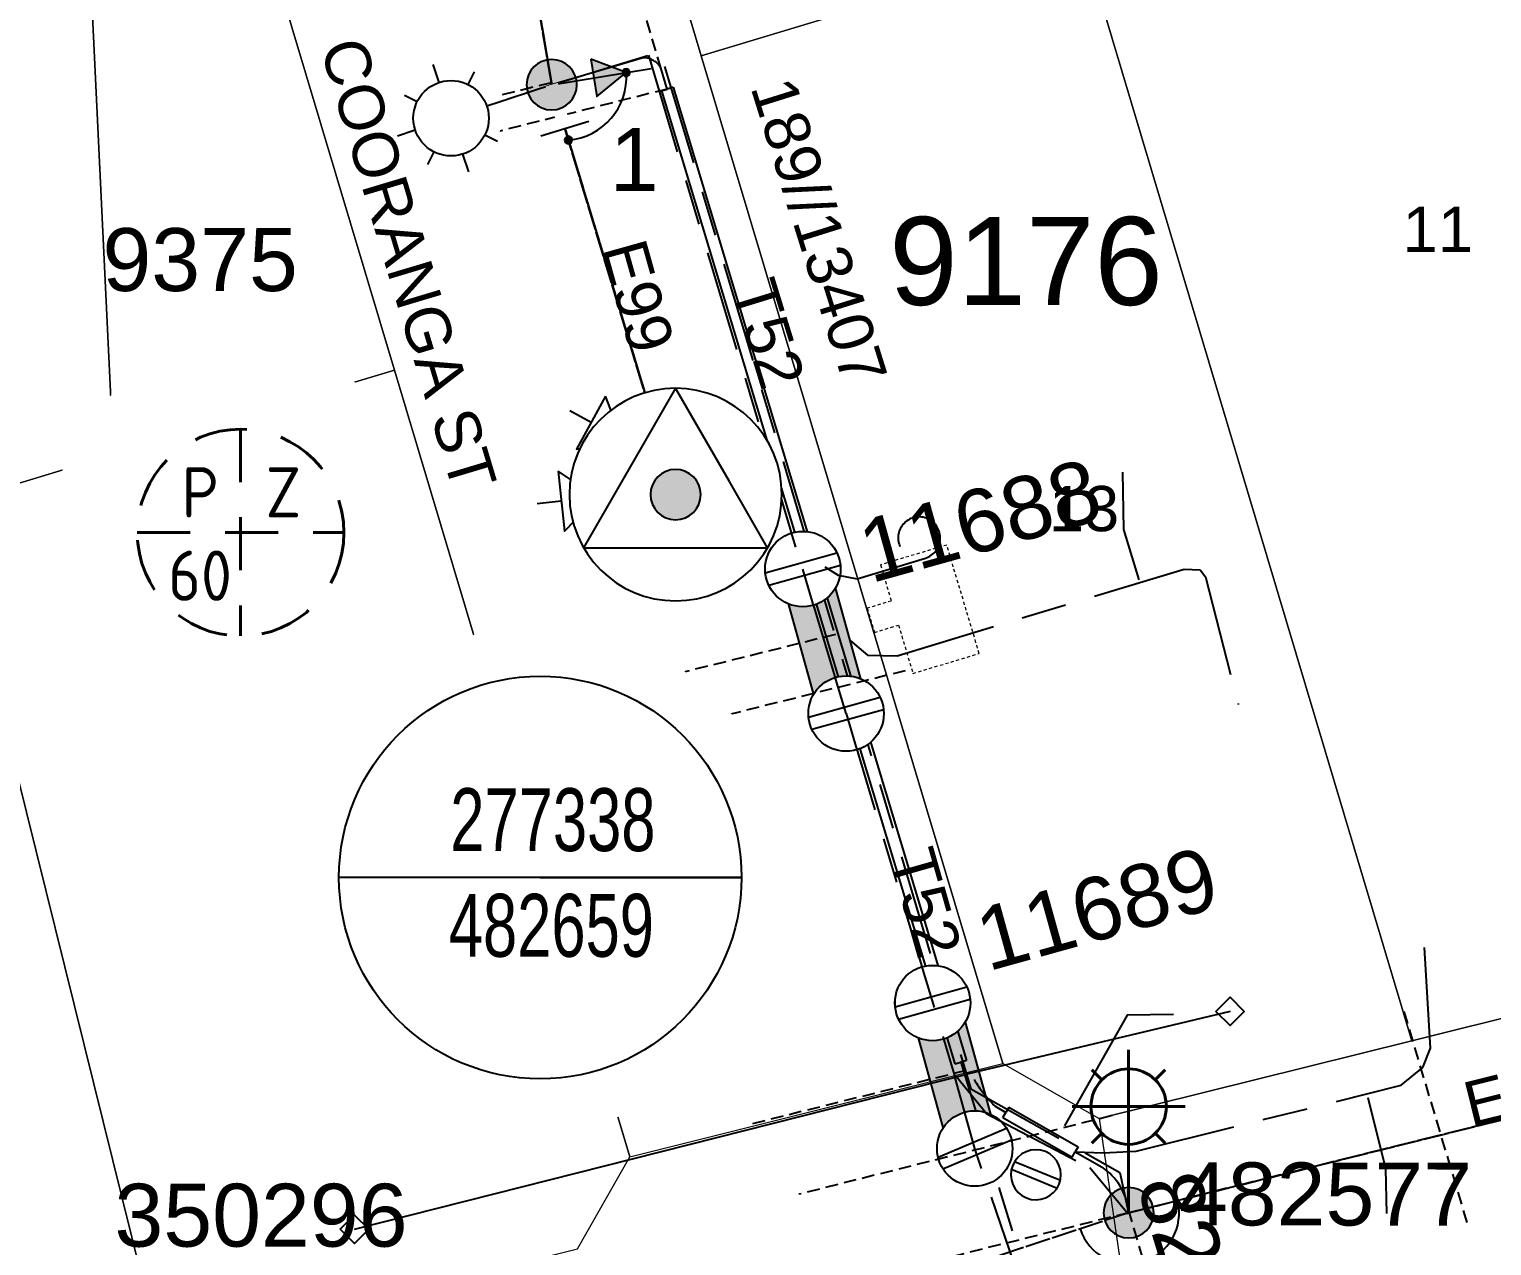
# Model space of a CAD drawing. Header units: metres. Extents: x 259786 to 261372, y 6264838 to 6265913.
# Drawn here: x 260510.2 to 260568.4, y 6265389.8 to 6265438.2 of the extents above; entities that cross this region are included whole.
import ezdxf
from ezdxf.enums import TextEntityAlignment as Align

# ---------------------------------------------------------------- set-up
doc = ezdxf.new("R2010")
doc.units = ezdxf.units.M
for name, pattern in [('Cable Exist OH', [1, 1, 0]), ('Cable Exist UG', [8.2, 4, -1.2, 1.8, -1.2]), ('Dash', [5, 3, -2]), ('DASHED', [0.75, 0.5, -0.25]), ('HIDDEN', [0.375, 0.25, -0.125]), ('HIDDEN2', [0.1875, 0.125, -0.0625])]:
    doc.linetypes.add(name, pattern=pattern)
doc.layers.get('0').update_dxf_attribs({"color": 6})
for name, color, linetype, lineweight in [('Cadastre Land Parcels_SP_EXT', 9, 'Continuous', 5), ('Cadastre Other Property_SP_EXT', 9, 'HIDDEN', 5), ('Cadastre Road Names_SP_HV_LV_SL_EXT', 9, 'Continuous', 5), ('Cadastre Roads_SP_EXT', 9, 'Continuous', 5)]:
    doc.layers.add(name, color=color, linetype=linetype, lineweight=lineweight)
for name, color, linetype in [('Duct_SP_EXT', 7, 'Continuous'), ('Equip_LV_EXT', 7, 'Continuous'), ('Equip_SL_EXT', 7, 'Continuous'), ('Equip_SL_NEW', 2, 'Continuous'), ('Equip_SP_LV_EXT', 7, 'Continuous'), ('Equip_SP_SL_EXT', 7, 'Continuous'), ('Equip_SP_SL_NEW', 2, 'Continuous'), ('Mains_HV_EXT', 7, 'Continuous'), ('Mains_LV_EXT', 7, 'Continuous'), ('Mains_SL_EXT', 7, 'Continuous'), ('Mains_SL_NEW', 2, 'Continuous'), ('Mains_SL_NEW_UGOH', 2, 'Continuous'), ('NOTES_SL_EXT', 7, 'Continuous'), ('OH_Details_SP_MISC', 7, 'Continuous'), ('Services_SP_EXT', 7, 'Continuous'), ('Sub_SP_TR_HV_LV_EXT', 7, 'Continuous'), ('SupportsOH_SP_TR_HV_LV_SL_EXT', 7, 'Continuous'), ('SupportsUG_SP_LV_EXT', 7, 'Continuous'), ('Trench_SP_EXT', 7, 'Continuous')]:
    doc.layers.add(name, color=color, linetype=linetype)
doc.layers.add('UNKNOWN_FEATURES', color=1, linetype='DASHED', plot=False)
doc.styles.add('iecARIAL', font='arial.ttf', dxfattribs={"height": 2})
doc.styles.add('IESYMBOL1', font='isocp.shx')
doc.styles.add('POLE_LABEL', font='arial.ttf')
doc.styles.add('SL_LABEL', font='arial.ttf')
doc.styles.add('SLCP_LABEL', font='arial.ttf', dxfattribs={"height": 3.5})
doc.styles.get("Standard").update_dxf_attribs({"font": 'arial.ttf'})

# ---------------------------------------------------------------- blocks, each defined once
blk = doc.blocks.new('SUB_POLE_EXT')
blk.add_wipeout([(0, 4.224), (0.418, 4.203), (0.828, 4.142), (1.208, 4.048), (1.621, 3.901), (1.992, 3.725), (2.348, 3.511), (2.683, 3.262), (2.988, 2.986), (3.281, 2.661), (3.515, 2.342), (3.761, 1.922), (3.902, 1.616), (4.04, 1.232), (4.177, 0.629), (4.224, 0), (4.179, -0.612), (4.065, -1.149), (3.901, -1.619), (3.579, -2.243), (3.223, -2.73), (2.967, -3.007), (2.685, -3.261), (2.362, -3.502), (2.005, -3.718), (1.637, -3.894), (1.253, -4.034), (0.822, -4.143), (0.417, -4.203), (0.001, -4.224), (-0.414, -4.204), (-0.802, -4.147), (-1.206, -4.048), (-1.623, -3.9), (-1.986, -3.728), (-2.35, -3.51), (-2.682, -3.264), (-2.958, -3.015), (-3.233, -2.718), (-3.511, -2.349), (-3.715, -2.01), (-3.907, -1.604), (-4.046, -1.212), (-4.155, -0.759), (-4.222, -0.145), (-4.206, 0.387), (-4.142, 0.829), (-4.03, 1.265), (-3.896, 1.632), (-3.707, 2.025), (-3.499, 2.366), (-3.277, 2.665), (-2.985, 2.989), (-2.676, 3.269), (-2.329, 3.524), (-1.983, 3.729), (-1.631, 3.896), (-1.201, 4.05), (-0.777, 4.152), (-0.395, 4.205)])
blk.add_line((2.159, 0.484), (2.159, 0.484, 0))
blk.add_lwpolyline([(-4.224, 0, 1), (4.224, 0, 1)], format="xyb", close=True)
blk.add_lwpolyline([(2.139, 0.52), (0, 4.224), (-3.658, -2.112), (3.658, -2.112)], close=True)
for tag, height, flags, p in [('ASSET_NUM', 3.5, 8, (2, 2)), ('STREET_CODE', 0.2, 9, (1.5, 0)), ('OPERATING_VOLTAGE', 0.2, 9, (1.5, -0.6)), ('CONSTRUCTED_VOLTAGE', 0.2, 9, (1.5, -0.2)), ('NO_PHASES', 0.2, 9, (1.5, -0.4)), ('OPERATED_BY', 0.2, 9, (1.5, -0.8)), ('ORIENTATION', 0.2, 9, (1.5, -1.2)), ('MAINTAINED_BY', 0.2, 9, (1.5, -1)), ('OWNED_BY', 0.2, 9, (1.5, -1.4)), ('SECONDARY_VOLTAGE', 0.2, 9, (1.5, -1.6)), ('STATE', 0.2, 9, (1.5, -1.8)), ('SUBSTATION_TYPE', 0.2, 9, (1.5, -2)), ('USAGE', 0.2, 9, (1.5, -2.2)), ('LEGEND', 0.2, 9, (1.5, -2.4)), ('STREETNAME', 0.2, 9, (1.5, -2.8)), ('SUBURB', 0.2, 9, (1.5, -3)), ('LOCATION', 0.2, 9, (1.5, -2.6)), ('Z', 0.2, 1, (1.5, -3.4)), ('NOTES', 0.2, 9, (1.5, -3.2))]:
    blk.add_attdef(tag, text='', height=height, dxfattribs=dict(flags=flags)).set_placement(p, align=Align.MIDDLE_LEFT)
blk = doc.blocks.new('PILLAR_EXT')
blk.add_hatch(color=256).paths.add_polyline_path([(-2.475, 0.99), (-2.475, -0.99), (2.475, -0.99), (2.475, 0.99)])
blk.add_lwpolyline([(-2.475, -0.99), (2.475, -0.99), (2.475, 0.99), (-2.475, 0.99)], close=True)
at = {"style": 'iecARIAL', "flags": 8}
blk.add_attdef('ASSET_NUM', (1.5, 3.5), '', height=2.5, dxfattribs=at)
for tag, p, flags in [('OWNED_BY', (0, -0.2), 9), ('STATE', (0, -0.4), 9), ('SUPPORT_TYPE', (0, -0.6), 9), ('USAGE', (0, -0.8), 9), ('LEGEND', (0, -1), 9), ('LOCATION', (0, -1.2), 9), ('STREETNAME', (0, -1.8), 9), ('NOTES', (0, -1.4), 9), ('PARENT', (0, -1.6), 9), ('SUBURB', (0, -2), 1)]:
    blk.add_attdef(tag, p, '', height=0.2, dxfattribs=dict(flags=flags))
blk = doc.blocks.new('LV_OH_LINKS_CLOSED_EXT')
for p, q in [((-0.166, 4.966), (-0.166, 3.002)), ((0.166, 4.966), (0.166, 3.002))]:
    blk.add_line(p, q)
blk.add_lwpolyline([(0, 2.988, 1), (0, 4.98, 1)], format="xyb", close=True)
at = {"flags": 9}
for tag, p in [('ACTUAL_STATUS', (0, 0)), ('OPERATING_VOLTAGE', (0, -0.6)), ('CONSTRUCTED_VOLTAGE', (0, -0.2)), ('NO_PHASES', (0, -0.4)), ('ORIENTATION', (0, -0.8)), ('OWNED_BY', (0, -1)), ('STATE', (0, -1.2)), ('SWITCH_TYPE', (0, -1.4)), ('USAGE', (0, -1.6)), ('NOTES', (0, -1.8))]:
    blk.add_attdef(tag, text='', height=0.2, dxfattribs=at).set_placement(p, align=Align.MIDDLE_LEFT)
at = {"flags": 1}
blk.add_attdef('Z', (0, 0), '', height=0.2, dxfattribs=at)
blk = doc.blocks.new('LV_OH_LINKS_DISTFUSE_EXT')
for p, q in [((0, 0), (0.96, 0)), ((3.84, 0), (4.8, 0))]:
    blk.add_line(p, q)
blk.add_lwpolyline([(3.84, -1.2), (3.84, 1.2), (0.96, -1.2), (0.96, 1.2)], close=True)
at = {"flags": 9}
for tag, p in [('ACTUAL_STATUS', (0, 0)), ('OPERATING_VOLTAGE', (0, -0.6)), ('CONSTRUCTED_VOLTAGE', (0, -0.2)), ('NO_PHASES', (0, -0.4)), ('ORIENTATION', (0, -0.8)), ('OWNED_BY', (0, -1)), ('STATE', (0, -1.2)), ('SWITCH_TYPE', (0, -1.4)), ('USAGE', (0, -1.6)), ('NOTES', (0, -1.8))]:
    blk.add_attdef(tag, text='', height=0.2, dxfattribs=at).set_placement(p, align=Align.MIDDLE_LEFT)
at = {"flags": 1}
blk.add_attdef('Z', (0, 0), '', height=0.2, dxfattribs=at)
blk = doc.blocks.new('SL_LANTERN_EXT')
at = {"lineweight": 40}
for p, q in [((0, 1.968), (0, 6.468)), ((-1.459, 5.676), (-1.061, 5.278)), ((1.458, 5.676), (1.06, 5.278)), ((-2.25, 4.218), (2.25, 4.218)), ((-1.459, 2.759), (-1.061, 3.157)), ((1.458, 2.759), (1.06, 3.157)), ((0, 0), (0, 2.721))]:
    blk.add_line(p, q, dxfattribs=at)
blk.add_circle((0, 4.218), 1.5, dxfattribs=at)
at = {"style": 'iecARIAL', "flags": 8}
blk.add_attdef('ASSET_NUM', (1.5, 1.5), '', height=2.5, dxfattribs=at)
for tag, p, height, flags in [('CONSTRUCTED_VOLTAGE', (0.981, -0.653), 0.2, 9), ('CONTROL_TYPE', (0.981, -0.853), 0.2, 9), ('LANTERN_PURPOSE', (0.981, -1.053), 0.2, 9), ('LANTERN_TYPE', (0.981, -1.253), 0.2, 9), ('LNUMBER', (2.181, -3.253), 2.5, 8), ('OPERATING_VOLTAGE', (0.981, -1.653), 0.2, 9), ('ORIENTATION', (0.981, -1.853), 0.2, 9), ('NO_PHASES', (0.981, -1.453), 0.2, 9), ('OWNED_BY', (0.981, -2.053), 0.2, 9), ('STATE', (0.981, -2.253), 0.2, 9), ('USAGE', (0.981, -2.453), 0.2, 9), ('CEXIST', (0.981, -2.653), 0.2, 9), ('CNEW', (0.981, -2.853), 0.2, 9), ('CNUMBER', (0.981, -3.053), 0.2, 9), ('CREMOVE', (0.981, -3.253), 0.2, 9), ('CREPLACE', (0.981, -3.453), 0.2, 9), ('LKINGHEIGHT', (0.981, -3.653), 0.2, 9), ('LBRACKET', (0.981, -3.853), 0.2, 9), ('LBRACKETVOCAB', (0.981, -4.053), 0.2, 9), ('LCATEGORY', (0.981, -4.253), 0.2, 9), ('LCHARGE1', (0.981, -4.453), 0.2, 9), ('LCHARGE1PERCENT', (0.981, -4.653), 0.2, 9), ('LCHARGE2', (0.981, -4.853), 0.2, 9), ('LCHARGE2PERCENT', (0.981, -5.053), 0.2, 9), ('LCHARGE3', (0.981, -5.253), 0.2, 9), ('LCHARGE3PERCENT', (0.981, -5.453), 0.2, 9), ('LEXIST', (0.981, -5.653), 0.2, 9), ('LLAMP', (0.981, -5.853), 0.2, 9), ('LLAMPVOCAB', (0.981, -6.053), 0.2, 9), ('LMAST', (0.981, -6.253), 0.2, 9), ('LMASTVOCAB', (0.981, -6.453), 0.2, 9), ('LNEW', (0.981, -6.653), 0.2, 9), ('LANTNUMBER', (0.981, -6.853), 0.2, 9), ('LOUTREACH', (0.981, -7.253), 0.2, 9), ('LOUTREACHVOCAB', (0.981, -7.453), 0.2, 9), ('LRATECODE', (0.981, -7.653), 0.2, 9), ('LREMOVE', (0.981, -7.853), 0.2, 9), ('LREPLACE', (0.981, -8.053), 0.2, 9), ('LTYPE', (0.981, -8.253), 0.2, 9), ('LTYPEVOCAB', (0.981, -8.453), 0.2, 9), ('LEGEND', (0.981, -8.653), 0.2, 9), ('LOCATION', (0.981, -8.853), 0.2, 9), ('STREETNAME', (0.981, -9.253), 0.2, 9), ('SUBURB', (0.981, -9.453), 0.2, 1), ('NOTES', (0.981, -9.053), 0.2, 9)]:
    blk.add_attdef(tag, p, '', height=height, dxfattribs=dict(flags=flags))
blk = doc.blocks.new('CCP_EXT')
at = {"flags": 9}
for tag, p in [('OWNED_BY', (0, -1)), ('USAGE', (0, -1.2)), ('STATE', (0, -1.8)), ('LEGEND', (0, -1.4)), ('LIFE_SUPPORT', (0, -1.6)), ('NOTES', (0, -2))]:
    blk.add_attdef(tag, text='', height=0.2, dxfattribs=at).set_placement(p, align=Align.MIDDLE_LEFT)
blk.add_wipeout([(0, 0.566), (0.566, 0), (0, -0.566), (-0.566, 0)])
blk.add_lwpolyline([(-0.566, 0), (0, 0.566), (0.566, 0), (0, -0.566), (-0.566, 0)])
at = {"flags": 1}
blk.add_attdef('Z', (0, 0), '', height=0.2, dxfattribs=at)
at = {"flags": 9}
for tag, p in [('CCP_TYPE', (0, 0)), ('OPERATING_VOLTAGE', (0, -0.6)), ('CONSTRUCTED_VOLTAGE', (0, -0.2)), ('NO_PHASES', (0, -0.4)), ('ORIENTATION', (0, -0.8))]:
    blk.add_attdef(tag, text='', height=0.2, dxfattribs=at).set_placement(p, align=Align.MIDDLE_LEFT)
blk = doc.blocks.new('POLE_EXT')
blk.add_hatch(color=256).paths.add_polyline_path([(-1, 0, 1), (1, 0, 1)])
blk.add_lwpolyline([(-1, 0, 1), (1, 0, 1)], format="xyb", close=True)
for tag, height, flags, p in [('pNumber', 2.5, 8, (-17.84, 2.067)), ('OWNED_BY', 0.2, 9, (1.355, -0.4)), ('PARENT', 0.2, 9, (1.355, -0.6)), ('SPECIAL_USE', 0.2, 9, (1.355, -0.8)), ('STATE', 0.2, 9, (1.355, -1)), ('USAGE', 0.2, 9, (1.355, -1.2)), ('cLV', 0.2, 9, (1.355, -1.4)), ('hDepth', 0.2, 9, (1.355, -1.6)), ('hDia', 0.2, 9, (1.355, -1.8)), ('cHV', 0.2, 9, (1.355, -2)), ('LBRACKET', 0.2, 9, (1.355, -2.2)), ('LExisting', 0.2, 9, (1.355, -2.4)), ('LANTNUMBER', 0.2, 9, (1.355, -2.6)), ('LOther', 0.2, 9, (1.355, -2.8)), ('LRemove', 0.2, 9, (1.355, -3)), ('cLinedev', 0.2, 9, (1.355, -3.4)), ('LEGEND', 0.2, 9, (1.355, -3.2)), ('pExisting', 0.2, 9, (1.355, -3.8)), ('LOCATION', 0.2, 9, (1.355, -3.6)), ('PFNUMBER', 0.2, 9, (1.355, -4)), ('pFooting', 0.2, 9, (1.355, -4.4)), ('pNew', 0.2, 9, (1.355, -4.6)), ('NEWPFNUMBER', 0.2, 9, (1.355, -4.2)), ('pRelocate', 0.2, 9, (1.355, -5)), ('pRemove', 0.2, 9, (1.355, -5.2)), ('pReplace', 0.2, 9, (1.355, -5.4)), ('pStay', 0.2, 9, (1.355, -5.6)), ('pType', 0.2, 9, (1.355, -5.8)), ('cspan', 0.2, 9, (1.355, -6)), ('STREETNAME', 0.2, 9, (1.355, -6.2)), ('SUBURB', 0.2, 9, (1.355, -6.4)), ('OPERATED_BY', 0.2, 9, (1.355, -7.014)), ('NOTES', 0.2, 9, (1.355, -6.6)), ('MAINTAINED_BY', 0.2, 9, (1.355, -6.814))]:
    blk.add_attdef(tag, text='', height=height, dxfattribs=dict(flags=flags)).set_placement(p, align=Align.MIDDLE_LEFT)
at = {"style": 'POLE_LABEL'}
for tag, height, flags, p in [('ASSET_NUM', 2.5, 8, (2, 2)), ('STRUCTURE_PLANT_NUMBER', 0.2, 9, (1.355, 0.028)), ('STREET_CODE', 0.2, 9, (1.355, -0.2))]:
    blk.add_attdef(tag, text='', height=height, dxfattribs=dict(at, flags=flags)).set_placement(p, align=Align.MIDDLE_LEFT)
at = {"flags": 1}
blk.add_attdef('Z', (1.355, -7.328), '', height=0.2, dxfattribs=at)
blk = doc.blocks.new('LV_UG_LINKS_CLOSED_EXT')
blk.add_wipeout([(-1.056, 1.057), (-1.18, 0.916), (-1.286, 0.761), (-1.371, 0.594), (-1.435, 0.417), (-1.476, 0.234), (-1.493, 0.047), (-1.487, -0.14), (-1.458, -0.326), (-1.406, -0.506), (-1.331, -0.678), (-1.236, -0.839), (-1.121, -0.988), (-0.988, -1.12), (-0.84, -1.235), (-0.679, -1.331), (-0.506, -1.406), (-0.326, -1.458), (-0.141, -1.487), (0.047, -1.493), (0.233, -1.476), (0.416, -1.435), (0.593, -1.371), (0.76, -1.286), (0.915, -1.181), (1.056, -1.057), (1.18, -0.916), (1.286, -0.761), (1.371, -0.594), (1.435, -0.417), (1.476, -0.234), (1.493, -0.047), (1.487, 0.14), (1.458, 0.326), (1.406, 0.506), (1.331, 0.678), (1.236, 0.839), (1.121, 0.988), (0.988, 1.12), (0.84, 1.235), (0.679, 1.331), (0.506, 1.406), (0.326, 1.458), (0.141, 1.487), (-0.047, 1.493), (-0.233, 1.476), (-0.416, 1.435), (-0.593, 1.371), (-0.76, 1.286), (-0.915, 1.181)])
for p, q in [((-0.25, -1.479), (-0.25, 1.479)), ((0.25, -1.479), (0.25, 1.479))]:
    blk.add_line(p, q)
blk.add_circle((0, 0), 1.5)
at = {"flags": 9}
for tag, p in [('ACTUAL_STATUS', (0, 0)), ('OPERATING_VOLTAGE', (0, -0.6)), ('CONSTRUCTED_VOLTAGE', (0, -0.2)), ('NO_PHASES', (0, -0.4)), ('ORIENTATION', (0, -0.8)), ('STATE', (0, -1)), ('SWITCH_TYPE', (0, -1.2)), ('USAGE', (0, -1.4)), ('NOTES', (0, -1.6))]:
    blk.add_attdef(tag, text='', height=0.2, dxfattribs=at).set_placement(p, align=Align.MIDDLE_LEFT)
at = {"flags": 1}
blk.add_attdef('Z', (0, 0), '', height=0.2, dxfattribs=at)
blk = doc.blocks.new('SLCP_ZELL_EXT')
blk.add_wipeout([(-0.236, 7.5), (-0.706, 7.47), (-1.174, 7.411), (-1.637, 7.323), (-2.093, 7.206), (-2.542, 7.06), (-2.98, 6.887), (-3.407, 6.686), (-3.82, 6.459), (-4.218, 6.206), (-4.599, 5.929), (-4.962, 5.629), (-5.306, 5.306), (-5.629, 4.962), (-5.929, 4.599), (-6.206, 4.218), (-6.459, 3.82), (-6.686, 3.407), (-6.887, 2.98), (-7.06, 2.542), (-7.206, 2.093), (-7.323, 1.637), (-7.411, 1.174), (-7.47, 0.706), (-7.5, 0.236), (-7.5, -0.236), (-7.47, -0.706), (-7.411, -1.174), (-7.323, -1.637), (-7.206, -2.093), (-7.06, -2.542), (-6.887, -2.98), (-6.686, -3.407), (-6.459, -3.82), (-6.206, -4.218), (-5.929, -4.599), (-5.629, -4.962), (-5.306, -5.306), (-4.962, -5.629), (-4.599, -5.929), (-4.218, -6.206), (-3.82, -6.459), (-3.407, -6.686), (-2.98, -6.887), (-2.542, -7.06), (-2.093, -7.206), (-1.637, -7.323), (-1.174, -7.411), (-0.706, -7.47), (-0.236, -7.5), (0.236, -7.5), (0.706, -7.47), (1.174, -7.411), (1.637, -7.323), (2.093, -7.206), (2.542, -7.06), (2.98, -6.887), (3.407, -6.686), (3.82, -6.459), (4.218, -6.206), (4.599, -5.929), (4.962, -5.629), (5.306, -5.306), (5.629, -4.962), (5.929, -4.599), (6.206, -4.218), (6.459, -3.82), (6.686, -3.407), (6.887, -2.98), (7.06, -2.542), (7.206, -2.093), (7.323, -1.637), (7.411, -1.174), (7.47, -0.706), (7.5, -0.236), (7.5, 0.236), (7.47, 0.706), (7.411, 1.174), (7.323, 1.637), (7.206, 2.093), (7.06, 2.542), (6.887, 2.98), (6.686, 3.407), (6.459, 3.82), (6.206, 4.218), (5.929, 4.599), (5.629, 4.962), (5.306, 5.306), (4.962, 5.629), (4.599, 5.929), (4.218, 6.206), (3.82, 6.459), (3.407, 6.686), (2.98, 6.887), (2.542, 7.06), (2.093, 7.206), (1.637, 7.323), (1.174, 7.411), (0.706, 7.47), (0.236, 7.5)])
at = {"linetype": 'Dash', "lineweight": 40, "ltscale": 0.7}
for p, q in [((0, 4.109), (0, -4.109)), ((-4.109, 0), (4.109, 0))]:
    blk.add_line(p, q, dxfattribs=at)
blk.add_circle((0, 0), 4.109, dxfattribs=at)
at = {"lineweight": 40, "style": 'IESYMBOL1'}
for s, p in [('P', (-1.604, 0)), ('Z', (1.702, 0)), ('60', (-1.612, -3.312))]:
    blk.add_text(s, height=2, dxfattribs=at).set_placement(p, align=Align.BOTTOM_CENTER)
at = {"style": 'SLCP_LABEL'}
for tag, height, flags, p in [('ASSET_NUM', 2.5, 8, (2, 2)), ('STREET_CODE', 0.2, 9, (0, -0.2))]:
    blk.add_attdef(tag, text='', height=height, dxfattribs=dict(at, flags=flags)).set_placement(p, align=Align.MIDDLE_LEFT)
at = {"flags": 1}
blk.add_attdef('Z', (0, 0), '', height=0.2, dxfattribs=at)
at = {"flags": 9}
for tag, p in [('CONSTRUCTED_VOLTAGE', (0, -0.4)), ('CONTROL_TYPE', (0, -0.6)), ('OPERATING_VOLTAGE', (0, -1)), ('ORIENTATION', (0, -1.2)), ('NO_PHASES', (0, -0.8)), ('OWNED_BY', (0, -1.4)), ('USAGE', (0, -1.6)), ('LOCATION', (0, -1.8)), ('STATE', (0, -2)), ('NOTES', (0, -2.2))]:
    blk.add_attdef(tag, text='', height=0.2, dxfattribs=at).set_placement(p, align=Align.MIDDLE_LEFT)
blk = doc.blocks.new('SL_LANTERN_NEW')
blk.add_line((0, 0), (0, 0))
for tag, p, flags in [('Z', (0, 0), 1), ('OPERATED_BY', (0, -9.607), 9)]:
    blk.add_attdef(tag, p, '', height=0.2, dxfattribs=dict(flags=flags))
at = {"style": 'SL_LABEL', "flags": 9}
blk.add_attdef('STREET_CODE', text='', height=0.2, dxfattribs=at).set_placement((0, -0.2), align=Align.MIDDLE_LEFT)
for tag, height, flags, p in [('CONSTRUCTED_VOLTAGE', 0.2, 9, (0, -0.4)), ('CONTROL_TYPE', 0.2, 9, (0, -0.6)), ('LANTERN_PURPOSE', 0.2, 9, (0, -0.8)), ('LANTERN_TYPE', 0.2, 9, (0, -1)), ('NO_PHASES', 0.2, 9, (0, -1.2)), ('OPERATING_VOLTAGE', 0.2, 9, (0, -1.4)), ('ORIENTATION', 0.2, 9, (0, -1.6)), ('OWNED_BY', 0.2, 9, (0, -1.8)), ('LNUMBER', 2.5, 8, (1.2, -2.8)), ('STATE', 0.2, 9, (0, -2)), ('CEXIST', 0.2, 9, (0, -2.4)), ('USAGE', 0.2, 9, (0, -2.2)), ('CNEW', 0.2, 9, (0, -2.6)), ('CNUMBER', 0.2, 9, (0, -2.8)), ('CREMOVE', 0.2, 9, (0, -3)), ('CREPLACE', 0.2, 9, (0, -3.2)), ('LKINGHEIGHT', 0.2, 9, (0, -3.4)), ('LBRACKET', 0.2, 9, (0, -3.6)), ('LBRACKETVOCAB', 0.2, 9, (0, -3.8)), ('LCATEGORY', 0.2, 9, (0, -4)), ('LCHARGE1', 0.2, 9, (0, -4.2)), ('LCHARGE1PERCENT', 0.2, 9, (0, -4.4)), ('LCHARGE2', 0.2, 9, (0, -4.6)), ('LCHARGE2PERCENT', 0.2, 9, (0, -4.8)), ('LCHARGE3', 0.2, 9, (0, -5)), ('LCHARGE3PERCENT', 0.2, 9, (0, -5.2)), ('LEXIST', 0.2, 9, (0, -5.4)), ('LLAMP', 0.2, 9, (0, -5.6)), ('LLAMPVOCAB', 0.2, 9, (0, -5.8)), ('LMAST', 0.2, 9, (0, -6)), ('LMASTVOCAB', 0.2, 9, (0, -6.2)), ('LNEW', 0.2, 9, (0, -6.4)), ('LANTNUMBER', 0.2, 9, (0, -6.6)), ('LOUTREACH', 0.2, 9, (0, -7)), ('LOUTREACHVOCAB', 0.2, 9, (0, -7.2)), ('LRATECODE', 0.2, 9, (0, -7.4)), ('LREMOVE', 0.2, 9, (0, -7.6)), ('LREPLACE', 0.2, 9, (0, -7.8)), ('LTYPE', 0.2, 9, (0, -8)), ('LTYPEVOCAB', 0.2, 9, (0, -8.2)), ('SUBURB', 0.2, 9, (0, -8.6)), ('STREETNAME', 0.2, 9, (0, -8.8)), ('LEGEND', 0.2, 9, (0, -8.4)), ('LOCATION', 0.2, 9, (0, -9)), ('NOTES', 0.2, 9, (0, -9.2)), ('MAINTAINED_BY', 0.2, 9, (0, -9.863))]:
    blk.add_attdef(tag, text='', height=height, dxfattribs=dict(flags=flags)).set_placement(p, align=Align.MIDDLE_LEFT)
blk.add_wipeout([(0, 6.468), (1.458, 5.676), (2.25, 4.218), (1.458, 2.759), (0, 1.865), (-1.459, 2.759), (-2.25, 4.218), (-1.459, 5.676)])
for p, q in [((0, 5.718), (0, 6.468)), ((-1.459, 5.676), (-1.061, 5.278)), ((1.458, 5.676), (1.06, 5.278)), ((-2.25, 4.218), (-1.5, 4.218)), ((1.5, 4.218), (2.25, 4.218)), ((-1.459, 2.759), (-1.061, 3.157)), ((1.458, 2.759), (1.06, 3.157)), ((0, 0), (0, 2.721))]:
    blk.add_line(p, q)
blk.add_circle((0, 4.218), 1.5)
at = {"style": 'SL_LABEL', "flags": 8}
blk.add_attdef('ASSET_NUM', text='', height=2.5, dxfattribs=at).set_placement((2, 2), align=Align.MIDDLE_LEFT)
blk = doc.blocks.new('SLANTERN_NUM_NEW')
blk.add_wipeout([(-0.314, 10), (-0.942, 9.961), (-1.565, 9.882), (-2.183, 9.764), (-2.791, 9.608), (-3.389, 9.413), (-3.973, 9.182), (-4.542, 8.914), (-5.093, 8.612), (-5.624, 8.275), (-6.132, 7.905), (-6.616, 7.505), (-7.075, 7.075), (-7.505, 6.616), (-7.905, 6.132), (-8.275, 5.624), (-8.612, 5.093), (-8.914, 4.542), (-9.182, 3.973), (-9.413, 3.389), (-9.608, 2.791), (-9.764, 2.183), (-9.882, 1.565), (-9.961, 0.942), (-10, 0.314), (-10, -0.314), (-9.961, -0.942), (-9.882, -1.565), (-9.764, -2.183), (-9.608, -2.791), (-9.413, -3.389), (-9.182, -3.973), (-8.914, -4.542), (-8.612, -5.093), (-8.275, -5.624), (-7.905, -6.132), (-7.505, -6.616), (-7.075, -7.075), (-6.616, -7.505), (-6.132, -7.905), (-5.624, -8.275), (-5.093, -8.612), (-4.542, -8.914), (-3.973, -9.182), (-3.389, -9.413), (-2.791, -9.608), (-2.183, -9.764), (-1.565, -9.882), (-0.942, -9.961), (-0.314, -10), (0.314, -10), (0.942, -9.961), (1.565, -9.882), (2.183, -9.764), (2.791, -9.608), (3.389, -9.413), (3.973, -9.182), (4.542, -8.914), (5.093, -8.612), (5.624, -8.275), (6.132, -7.905), (6.616, -7.505), (7.075, -7.075), (7.505, -6.616), (7.905, -6.132), (8.275, -5.624), (8.612, -5.093), (8.914, -4.542), (9.182, -3.973), (9.413, -3.389), (9.608, -2.791), (9.764, -2.183), (9.882, -1.565), (9.961, -0.942), (10, -0.314), (10, 0.314), (9.961, 0.942), (9.882, 1.565), (9.764, 2.183), (9.608, 2.791), (9.413, 3.389), (9.182, 3.973), (8.914, 4.542), (8.612, 5.093), (8.275, 5.624), (7.905, 6.132), (7.505, 6.616), (7.075, 7.075), (6.616, 7.505), (6.132, 7.905), (5.624, 8.275), (5.093, 8.612), (4.542, 8.914), (3.973, 9.182), (3.389, 9.413), (2.791, 9.608), (2.183, 9.764), (1.565, 9.882), (0.942, 9.961), (0.314, 10)])
at = {"linetype": 'Continuous'}
blk.add_line((8, 0), (-8, 0), dxfattribs=at)
blk.add_line((0, 0), (8, 0))
blk.add_circle((0, 0), 8, dxfattribs=at)
at = {"width": 0.7}
for tag, p in [('SNUMBER', (0.505, 1.051)), ('CNUMBER', (0.444, -3.148))]:
    blk.add_attdef(tag, text='', height=2.5, dxfattribs=at).set_placement(p, align=Align.CENTER)
at = {"flags": 1}
blk.add_attdef('Z', (0, 0), '', height=0.2, dxfattribs=at)
blk = doc.blocks.new('End Shackle_NEW')
at = {"flags": 9}
for tag, p in [('OPERATING_VOLTAGE', (0, -0.6)), ('NO_PHASES', (0, -0.4)), ('ORIENTATION', (0, -0.8)), ('OWNED_BY', (0, -1)), ('STATE', (0, -1.2)), ('USAGE', (0, -1.4)), ('NOTES', (0, -1.6)), ('MAINTAINED_BY', (0, -1.814)), ('OPERATED_BY', (0, -2.014))]:
    blk.add_attdef(tag, text='', height=0.2, dxfattribs=at).set_placement(p, align=Align.MIDDLE_LEFT)
blk.add_wipeout([(-0.253, 0), (-0.253, 1.815), (0.253, 1.815), (0.253, 0)])
blk.add_line((1, 1.815), (-1, 1.815))
at = {"flags": 1}
blk.add_attdef('Z', (0, 0), '', height=0.2, dxfattribs=at)
at = {"flags": 9}
for tag, p in [('CONNECTOR_TYPE', (0, 0)), ('CONSTRUCTED_VOLTAGE', (0, -0.2))]:
    blk.add_attdef(tag, text='', height=0.2, dxfattribs=at).set_placement(p, align=Align.MIDDLE_LEFT)
blk = doc.blocks.new('BOND POINT')
blk.add_hatch(color=256).paths.add_polyline_path([(-1, 0, 1), (1, 0, 1)])
blk.add_lwpolyline([(-1, 0, 1), (1, 0, 1)], format="xyb", close=True)
blk = doc.blocks.new('UGOH_NEW')
blk.add_hatch(color=256).paths.add_polyline_path([(-0.75, 1.701), (0.75, 1.701), (0, 3)])
blk.add_lwpolyline([(-0.75, 1.701), (0.75, 1.701), (0, 3)], close=True)
for tag, flags, p in [('CONSTRUCTED_VOLTAGE', 9, (1.5, 0)), ('OPERATING_VOLTAGE', 9, (1.5, -0.2)), ('ORIENTATION', 9, (1.5, -0.4)), ('STATE', 9, (1.5, -0.6)), ('OWNED_BY', 9, (1.5, -1)), ('OPERATED_BY', 9, (1.5, -1.2)), ('USAGE', 9, (1.5, -0.8)), ('ACTUAL_STATUS', 9, (1.5, -1.6)), ('MAINTAINED_BY', 9, (1.5, -1.4)), ('NUMBER_OF_PHASES', 9, (1.5, -1.8)), ('TYPE', 1, (1.5, -2))]:
    blk.add_attdef(tag, text='', height=0.2, dxfattribs=dict(flags=flags)).set_placement(p, align=Align.MIDDLE_LEFT)

msp = doc.modelspace()

# ---------------------------------------------------------------- linework, layer by layer
at = {"layer": 'Cadastre Land Parcels_SP_EXT', "linetype": 'Continuous'}
for points in [[(260548.609, 6265440.629), (260539.441, 6265471.298), (260538.494, 6265470.744), (260537.589, 6265470.123), (260536.731, 6265469.439), (260535.925, 6265468.694), (260535.173, 6265467.894), (260534.482, 6265467.042), (260533.854, 6265466.142), (260533.293, 6265465.199), (260532.8, 6265464.22), (260532.379, 6265463.206), (260532.032, 6265462.165), (260531.761, 6265461.101), (260531.567, 6265460.021), (260531.452, 6265458.93), (260531.414, 6265457.834), (260531.457, 6265456.736), (260531.578, 6265455.646), (260531.776, 6265454.566), (260532.053, 6265453.505), (260536.945, 6265437.109), (260548.609, 6265440.629)], [(260513.579, 6265421.271), (260512.124, 6265451.725), (260511.133, 6265452.285), (260510.106, 6265452.777), (260509.048, 6265453.198), (260507.965, 6265453.547), (260506.86, 6265453.822), (260505.74, 6265454.022), (260504.608, 6265454.146), (260503.472, 6265454.164), (260505.384, 6265418.824), (260507.072, 6265419.292), (260513.579, 6265421.271)], [(260524.752, 6265424.614), (260519.505, 6265442.153), (260519.149, 6265443.219), (260518.72, 6265444.258), (260518.224, 6265445.265), (260517.662, 6265446.239), (260517.037, 6265447.172), (260516.35, 6265448.062), (260515.607, 6265448.904), (260514.808, 6265449.695), (260513.959, 6265450.431), (260513.064, 6265451.109), (260512.124, 6265451.725), (260513.579, 6265421.271), (260524.752, 6265424.614)], [(260566.985, 6265445.149), (260566.723, 6265446.044), (260557.958, 6265443.423), (260552.133, 6265441.666), (260565.197, 6265397.965), (260579.977, 6265401.64), (260566.985, 6265445.149)], [(260565.197, 6265397.965), (260552.133, 6265441.666), (260548.609, 6265440.629), (260536.945, 6265437.109), (260548.93, 6265397.057), (260552.763, 6265394.874), (260565.197, 6265397.965)], [(260534.101, 6265393.357), (260524.752, 6265424.614), (260513.579, 6265421.271), (260507.072, 6265419.292), (260515.445, 6265385.57), (260532.025, 6265389.692), (260534.101, 6265393.357)], [(260515.445, 6265385.57), (260507.072, 6265419.292), (260505.384, 6265418.824), (260498.942, 6265416.9), (260497.083, 6265415.972), (260487.505, 6265411.256), (260482.715, 6265408.898), (260498.805, 6265378.242), (260510.325, 6265384.297), (260515.445, 6265385.57)]]:
    msp.add_lwpolyline(points, close=True, dxfattribs=at)
at = {"layer": 'Cadastre Other Property_SP_EXT', "linetype": 'HIDDEN2'}
msp.add_lwpolyline([(260543.828, 6265414.197), (260544.787, 6265414.484), (260545.36, 6265412.567), (260547.996, 6265413.356), (260546.705, 6265417.668), (260544.07, 6265416.88), (260544.5, 6265415.442), (260543.541, 6265415.155), (260543.828, 6265414.197)], close=True, dxfattribs=at)
at = {"layer": 'Cadastre Roads_SP_EXT', "linetype": 'Continuous'}
msp.add_lwpolyline([(260536.945, 6265437.109), (260532.053, 6265453.505), (260520.417, 6265452.466), (260512.124, 6265451.725), (260513.064, 6265451.109), (260513.959, 6265450.431), (260514.808, 6265449.695), (260515.607, 6265448.904), (260516.35, 6265448.062), (260517.037, 6265447.172), (260517.662, 6265446.239), (260518.224, 6265445.265), (260518.72, 6265444.258), (260519.149, 6265443.219), (260519.505, 6265442.153), (260524.752, 6265424.614), (260534.101, 6265393.357), (260540.312, 6265394.907), (260548.93, 6265397.057), (260536.945, 6265437.109)], close=True, dxfattribs=at)
at = {"layer": 'Duct_SP_EXT'}
for p, q in [((260535.362, 6265435.719), (260535.592, 6265435.789)), ((260535.362, 6265435.719), (260547.032, 6265397.044)), ((260535.822, 6265435.858), (260535.592, 6265435.789)), ((260535.822, 6265435.858), (260547.492, 6265397.183)), ((260547.032, 6265397.044), (260547.262, 6265397.114)), ((260547.492, 6265397.183), (260547.262, 6265397.114)), ((260549.172, 6265395.329), (260549.053, 6265395.121)), ((260549.172, 6265395.329), (260551.929, 6265393.758)), ((260548.934, 6265394.912), (260549.053, 6265395.121)), ((260548.934, 6265394.912), (260551.692, 6265393.341)), ((260551.692, 6265393.341), (260551.811, 6265393.55)), ((260551.929, 6265393.758), (260551.811, 6265393.55))]:
    msp.add_line(p, q, dxfattribs=at)
at = {"layer": 'Duct_SP_EXT', "linetype": 'Continuous'}
for points in [[(260553.686, 6265420.569), (260553.731, 6265418.29), (260554.335, 6265416.286)], [(260555.725, 6265399.016), (260553.88, 6265398.98), (260551.38, 6265394.592)], [(260564.198, 6265391.099), (260564.163, 6265392.878), (260563.461, 6265395.704)]]:
    msp.add_lwpolyline(points, dxfattribs=at)
at = {"layer": 'Mains_HV_EXT', "linetype": 'Cable Exist OH'}
msp.add_lwpolyline([(260535.924, 6265419.674), (260530.999, 6265435.962), (260528.14, 6265452.744)], dxfattribs=at)
at = {"layer": 'Mains_LV_EXT', "linetype": 'Cable Exist OH'}
for points in [[(260528.171, 6265452.86), (260530.999, 6265435.962)], [(260530.999, 6265435.962), (260535.924, 6265419.674)], [(260582.393, 6265398.208), (260553.936, 6265391.132)]]:
    msp.add_lwpolyline(points, dxfattribs=at)
at = {"layer": 'Mains_LV_EXT', "linetype": 'Continuous'}
msp.add_lwpolyline([(260552.005, 6265390.493, 0.968896), (260555.879, 6265391.615)], format="xyb", dxfattribs=at)
at = {"layer": 'Mains_SL_EXT', "color": 7, "linetype": 'Cable Exist UG'}
msp.add_lwpolyline([(260530.999, 6265435.962), (260535.489, 6265436.691), (260547.665, 6265396.051), (260553.587, 6265392.733), (260553.936, 6265391.132)], dxfattribs=at)
at = {"layer": 'OH_Details_SP_MISC', "color": 7, "linetype": 'Continuous', "flags": 128}
msp.add_lwpolyline([(260528.138, 6265452.752), (260530.999, 6265435.962), (260535.925, 6265419.674)], dxfattribs=at)
at = {"layer": 'Trench_SP_EXT', "linetype": 'Cable Exist UG'}
for points in [[(260534.64, 6265437.03), (260531, 6265435.962)], [(260535.592, 6265435.789), (260535.352, 6265436.591)], [(260543.142, 6265416.329), (260545.862, 6265417.15)], [(260547.262, 6265397.114), (260549.838, 6265388.658)], [(260551.811, 6265393.55), (260552.877, 6265392.942)]]:
    msp.add_lwpolyline(points, dxfattribs=at)
for points in [[(260535.352, 6265436.591, 0.292217), (260534.64, 6265437.03)], [(260545.954, 6265418.711, 0.688845), (260544.844, 6265417.61)], [(260545.862, 6265417.15, 0.688849), (260545.954, 6265418.711)], [(260552.877, 6265392.942, -0.220345), (260553.922, 6265391.249)]]:
    msp.add_lwpolyline(points, format="xyb", dxfattribs=at)
at = {"layer": 'UNKNOWN_FEATURES'}
for points in [[(260535.352, 6265436.591), (260533.554, 6265442.597)], [(260530.977, 6265436.038), (260526.8, 6265435)], [(260535.592, 6265435.789), (260527.195, 6265433.68)], [(260564.874, 6265399.132), (260567.425, 6265390.6)], [(260553.922, 6265391.249), (260555.017, 6265387.516)], [(260553.936, 6265391.133), (260540.891, 6265387.89)]]:
    msp.add_lwpolyline(points, dxfattribs=at)

# ---------------------------------------------------------------- block references
at = {"layer": 'Equip_LV_EXT'}
for p, rotation in [((260535.924, 6265420.674), 151.0782531269276), ((260535.199, 6265419.812), 186.0090058789403)]:
    msp.add_blockref('LV_OH_LINKS_DISTFUSE_EXT', p, dxfattribs=dict(at, rotation=rotation))
at = {"layer": 'Equip_SP_LV_EXT', "rotation": 67.75033699019626}
msp.add_blockref('LV_OH_LINKS_CLOSED_EXT', (260553.936, 6265391.132), dxfattribs=at)
at = {"layer": 'Equip_SP_SL_EXT'}
ref = msp.add_blockref('SL_LANTERN_EXT', (260553.936, 6265391.132), dxfattribs=at)
ref.add_attrib('ASSET_NUM', '82741', dxfattribs={"layer": '0', "height": 2.5, "rotation": 287.14356, "style": 'iecARIAL'}).set_placement((260555.436, 6265392.632), align=Align.MIDDLE_LEFT)
at = {"layer": 'Mains_SL_NEW_UGOH', "color": 7, "linetype": 'Continuous', "xscale": 0.15, "yscale": 0.15, "zscale": 0.15}
msp.add_blockref('BOND POINT', (260533.96, 6265436.442), dxfattribs=at).dxf.unprotected_set("ltscale", 0)
at = {"layer": 'SupportsOH_SP_TR_HV_LV_SL_EXT'}
ref = msp.add_blockref('POLE_EXT', (260553.936, 6265391.132), dxfattribs=at)
ref.add_attrib('ASSET_NUM', '482577', dxfattribs={"layer": '0', "height": 2.5, "rotation": 359.94421, "style": 'POLE_LABEL'}).set_placement((260555.936, 6265391.882), align=Align.MIDDLE_LEFT)
at = {"layer": 'SupportsUG_SP_LV_EXT'}
ref = msp.add_blockref('PILLAR_EXT', (260541.843, 6265413.843), dxfattribs=dict(at, rotation=105.445583219791))
ref.add_attrib('ASSET_NUM', '11688', dxfattribs={"layer": '0', "height": 2.5, "rotation": 15.55456, "style": 'iecARIAL'}).set_placement((260543.343, 6265417.343), align=Align.MIDDLE_LEFT)
ref = msp.add_blockref('PILLAR_EXT', (260547.034, 6265396.495), dxfattribs=dict(at, rotation=105.445583219791))
ref.add_attrib('ASSET_NUM', '11689', dxfattribs={"layer": '0', "height": 2.5, "rotation": 15.55456, "style": 'iecARIAL'}).set_placement((260548.534, 6265399.995), align=Align.BOTTOM_LEFT)

# ---------------------------------------------------------------- texts
at = {"layer": 'Cadastre Land Parcels_SP_EXT'}
msp.add_text('189//13407', height=1.8, rotation=287.39481, dxfattribs=at).set_placement((260538.892, 6265435.867))
for s, p in [('11', (260564.829, 6265429.314)), ('13', (260550.763, 6265418.217)), ('15', (260521.162, 6265405.633))]:
    msp.add_text(s, height=1.8, dxfattribs=at).set_placement(p)
at = {"layer": 'Cadastre Road Names_SP_HV_LV_SL_EXT'}
msp.add_text('COORANGA ST', height=1.8, rotation=286.67061, dxfattribs=at).set_placement((260521.778, 6265437.471))
at = {"layer": 'Mains_LV_EXT'}
for s, rotation, p in [('E99', 285.6796, (260532.963, 6265429.466)), ('T52', 287.0674, (260538.103, 6265427.882)), ('E53', 13.96374, (260567.543, 6265394.515))]:
    msp.add_text(s, height=1.8, rotation=rotation, dxfattribs=at).set_placement(p)

# ---------------------------------------------------------------- next in the draw order: block references
at = {"layer": 'Equip_LV_EXT'}
for p, rotation in [((260540.983, 6265416.715), 285.5183332580601), ((260542.702, 6265410.97), 105.3655510084255), ((260546.144, 6265399.468), 285.5183332580601), ((260547.817, 6265393.684), 293.0092236779849)]:
    msp.add_blockref('LV_UG_LINKS_CLOSED_EXT', p, dxfattribs=dict(at, rotation=rotation))
at = {"layer": 'Equip_SL_EXT'}
ref = msp.add_blockref('SLCP_ZELL_EXT', (260518.631, 6265418.162), dxfattribs=at)
ref.add_attrib('ASSET_NUM', '9375', dxfattribs={"layer": '0', "height": 2.5, "style": 'SLCP_LABEL'}).set_placement((260517.022, 6265430.261), align=Align.TOP_CENTER)
at = {"layer": 'Services_SP_EXT'}
for p in [(260557.969, 6265399.134), (260523.16, 6265390.473)]:
    msp.add_blockref('CCP_EXT', p, dxfattribs=at)

# ---------------------------------------------------------------- next in the draw order: linework, layer by layer
at = {"layer": 'Cadastre Roads_SP_EXT', "linetype": 'Continuous'}
msp.add_lwpolyline([(260629.558, 6265425.253), (260611.687, 6265416.658), (260590.306, 6265406.365), (260581.009, 6265401.893), (260579.977, 6265401.64), (260565.197, 6265397.965), (260552.763, 6265394.874), (260554.124, 6265385.589), (260555.492, 6265376.243), (260575.869, 6265381.285), (260574.663, 6265384.536), (260586.19, 6265387.381), (260591.964, 6265390.153), (260608.452, 6265398.071), (260629.062, 6265407.991)], dxfattribs=at)
at = {"layer": 'Mains_LV_EXT', "linetype": 'Cable Exist UG'}
for points in [[(260530.999, 6265435.962), (260534.845, 6265437.13), (260540.953, 6265416.717)], [(260541.843, 6265413.843), (260540.983, 6265416.715)], [(260542.702, 6265410.97), (260541.843, 6265413.843)], [(260542.702, 6265410.97), (260547.034, 6265396.495)], [(260552.431, 6265380.213), (260547.817, 6265393.684), (260547.034, 6265396.495)], [(260547.083, 6265396.558), (260548.294, 6265395.059), (260552.396, 6265392.925), (260553.917, 6265391.095)]]:
    msp.add_lwpolyline(points, dxfattribs=at)
at = {"layer": 'Mains_LV_EXT', "linetype": 'Cable Exist OH'}
msp.add_lwpolyline([(260553.936, 6265391.132), (260494.086, 6265371.332)], dxfattribs=at)
at = {"layer": 'Mains_SL_EXT', "linetype": 'Cable Exist OH'}
msp.add_lwpolyline([(260553.936, 6265391.132), (260582.393, 6265398.208), (260631.616, 6265421.892)], dxfattribs=at)
at = {"layer": 'Services_SP_EXT'}
for points in [[(260557.969, 6265399.134), (260547.514, 6265396.643)], [(260523.16, 6265390.473), (260547.514, 6265396.643)]]:
    msp.add_lwpolyline(points, dxfattribs=at)
at = {"layer": 'Trench_SP_EXT', "linetype": 'Cable Exist UG'}
for points in [[(260541.857, 6265416.796), (260542.383, 6265416.467), (260543.142, 6265416.329)], [(260542.862, 6265413.88), (260543.551, 6265413.296), (260544.728, 6265413.268), (260556.145, 6265416.713), (260556.782, 6265416.679), (260556.99, 6265416.401), (260558.296, 6265411.335)], [(260551.811, 6265393.55), (260552.919, 6265393.51), (260554.239, 6265393.579), (260564.766, 6265396.196), (260565.631, 6265396.906), (260565.932, 6265397.679), (260565.642, 6265402.741)], [(260548.624, 6265395.365), (260549.053, 6265395.121)]]:
    msp.add_lwpolyline(points, dxfattribs=at)
msp.add_lwpolyline([(260547.795, 6265396.424, 0.065305), (260548.624, 6265395.365)], format="xyb", dxfattribs=at)
at = {"layer": 'UNKNOWN_FEATURES'}
for points in [[(260542.286, 6265414.115), (260533.686, 6265411.977)], [(260545.053, 6265412.67), (260534.278, 6265409.998)], [(260547.472, 6265396.785), (260538.873, 6265394.639)], [(260553.28, 6265394.992), (260540.83, 6265391.869)]]:
    msp.add_lwpolyline(points, dxfattribs=at)

# ---------------------------------------------------------------- next in the draw order: block references
at = {"layer": 'SupportsOH_SP_TR_HV_LV_SL_EXT'}
ref = msp.add_blockref('POLE_EXT', (260517.442, 6265388.285), dxfattribs=at)
ref.add_attrib('ASSET_NUM', '350296', dxfattribs={"layer": '0', "height": 2.5, "style": 'POLE_LABEL'}).set_placement((260519.442, 6265389.035), align=Align.BOTTOM_CENTER)

# ---------------------------------------------------------------- next in the draw order: texts
at = {"layer": 'Mains_LV_EXT'}
msp.add_text('T52', height=1.8, rotation=285.94941, dxfattribs=at).set_placement((260544.404, 6265405.285))

# ---------------------------------------------------------------- next in the draw order: block references
at = {"layer": 'Equip_SP_SL_NEW', "linetype": 'Continuous'}
ref = msp.add_blockref('SL_LANTERN_NEW', (260530.999, 6265435.962), dxfattribs=dict(at, rotation=108.4176881521195))
ref.add_attrib('LNUMBER', 'L1', dxfattribs={"layer": '0', "height": 2.5}).set_placement((260525.072, 6265442.241), align=Align.MIDDLE_LEFT)
at = {"layer": 'NOTES_SL_EXT'}
msp.add_blockref('SLANTERN_NUM_NEW', (260530.542, 6265404.453), dxfattribs=at).add_auto_attribs({'SNUMBER': '277338', 'CNUMBER': '482659'})

# ---------------------------------------------------------------- next in the draw order: linework, layer by layer
at = {"layer": 'Mains_SL_EXT', "color": 7, "linetype": 'Cable Exist UG'}
msp.add_lwpolyline([(260530.999, 6265435.962), (260535.489, 6265436.691)], dxfattribs=at)
at = {"layer": 'Mains_SL_EXT', "color": 7, "linetype": 'Cable Exist OH'}
msp.add_lwpolyline([(260530.999, 6265435.962), (260535.924, 6265419.674)], dxfattribs=at)
at = {"layer": 'Mains_SL_NEW_UGOH', "color": 7, "linetype": 'Continuous'}
msp.add_arc((260531.463, 6265436.257), 2.504, 274.61035, 4.23716, dxfattribs=at).dxf.unprotected_set("ltscale", 0)

# ---------------------------------------------------------------- next in the draw order: block references
at = {"layer": 'Mains_SL_NEW_UGOH', "color": 7, "linetype": 'Continuous', "xscale": 0.15, "yscale": 0.15, "zscale": 0.15}
msp.add_blockref('BOND POINT', (260531.664, 6265433.761), dxfattribs=at).dxf.unprotected_set("ltscale", 0)

# ---------------------------------------------------------------- next in the draw order: block references
at = {"layer": 'Mains_SL_NEW', "color": 7, "linetype": 'Continuous', "rotation": 196.8237646465068}
msp.add_blockref('End Shackle_NEW', (260530.999, 6265435.962), dxfattribs=at).dxf.unprotected_set("ltscale", 0)
at = {"layer": 'Sub_SP_TR_HV_LV_EXT'}
ref = msp.add_blockref('SUB_POLE_EXT', (260535.924, 6265419.674), dxfattribs=at)
ref.add_attrib('ASSET_NUM', '9176', dxfattribs={"layer": '0', "height": 3.5}).set_placement((260555.294, 6265430.707), align=Align.TOP_RIGHT)

# ---------------------------------------------------------------- next in the draw order: block references
at = {"layer": 'Equip_SL_NEW', "linetype": 'Continuous', "rotation": 279.2108178638686}
msp.add_blockref('UGOH_NEW', (260530.999, 6265435.962), dxfattribs=at)
at = {"layer": 'SupportsOH_SP_TR_HV_LV_SL_EXT'}
ref = msp.add_blockref('POLE_EXT', (260530.999, 6265435.962), dxfattribs=at)
ref.add_attrib('PNUMBER', '1', (260533.307, 6265431.738), dxfattribs={"height": 2.5})
msp.add_blockref('POLE_EXT', (260535.924, 6265419.674), dxfattribs=at)

doc.saveas('drawing.dxf')
